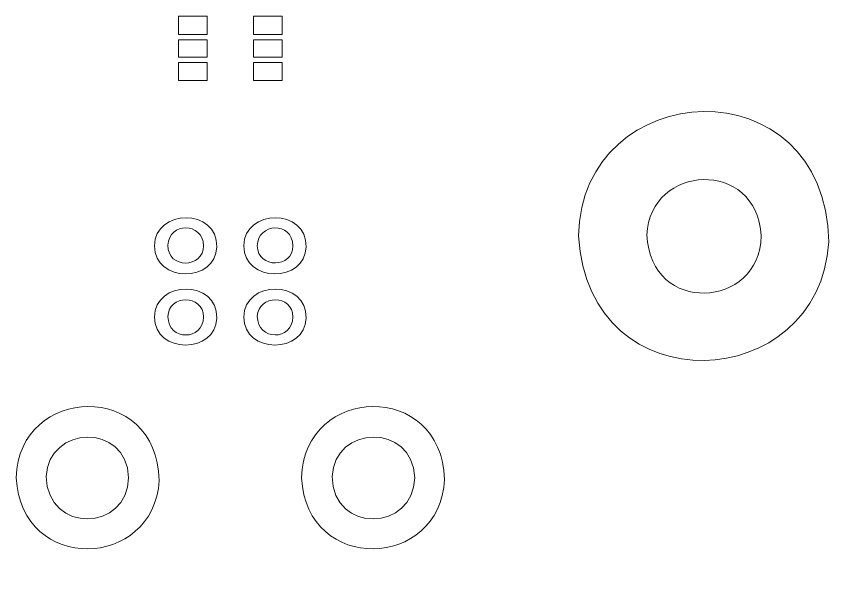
# Model space of a CAD drawing. Header units: inches. Extents: x 1.67 to 6.85, y 3.98 to 6.99.
# Drawn here: x 5.832 to 6.727, y 3.978 to 4.593 of the extents above; entities that cross this region are included whole.
import ezdxf

# ---------------------------------------------------------------- set-up
doc = ezdxf.new("R2010")
doc.units = ezdxf.units.IN
doc.header["$MEASUREMENT"] = 0
doc.layers.add('EBENE_1', color=7, linetype='Continuous')

# ---------------------------------------------------------------- blocks, each defined once
blk = doc.blocks.new('block 38')
at = {"layer": 'EBENE_1', "color": 7, "lineweight": 9, "true_color": 0xffffff}
blk.add_open_spline([(5.83198, 4.08518), (5.83468, 4.1877), (5.98736, 4.19252), (5.98946, 4.08215), (5.98353, 3.98365), (5.83753, 3.97874), (5.83198, 4.08518)], degree=3, knots=[0, 0, 0, 0, 1, 1, 1, 2, 2, 2, 2], dxfattribs=at)
blk = doc.blocks.new('block 39')
at = {"layer": 'EBENE_1', "color": 7, "lineweight": 9, "true_color": 0xffffff}
blk.add_open_spline([(5.95575, 4.08518), (5.95482, 4.02585), (5.86649, 4.0229), (5.86493, 4.08664), (5.86754, 4.14241), (5.9532, 4.14659), (5.95575, 4.08518)], degree=3, knots=[0, 0, 0, 0, 1, 1, 1, 2, 2, 2, 2], dxfattribs=at)
blk = doc.blocks.new('block 40')
at = {"layer": 'EBENE_1', "color": 7, "lineweight": 9, "true_color": 0xffffff}
blk.add_open_spline([(5.98442, 4.26206), (5.98416, 4.30298), (6.05401, 4.30383), (6.05292, 4.26088), (6.05199, 4.22139), (5.98438, 4.22095), (5.98442, 4.26206)], degree=3, knots=[0, 0, 0, 0, 1, 1, 1, 2, 2, 2, 2], dxfattribs=at)
blk = doc.blocks.new('block 41')
at = {"layer": 'EBENE_1', "color": 7, "lineweight": 9, "true_color": 0xffffff}
blk.add_open_spline([(6.03827, 4.26205), (6.0382, 4.23628), (5.999, 4.23499), (5.9991, 4.26256), (5.99917, 4.28695), (6.03827, 4.28747), (6.03827, 4.26205)], degree=3, knots=[0, 0, 0, 0, 1, 1, 1, 2, 2, 2, 2], dxfattribs=at)
blk = doc.blocks.new('block 42')
at = {"layer": 'EBENE_1', "color": 7, "lineweight": 9, "true_color": 0xffffff}
blk.add_open_spline([(6.08279, 4.26206), (6.08252, 4.30298), (6.15238, 4.30383), (6.15129, 4.26088), (6.15036, 4.22139), (6.08275, 4.22095), (6.08279, 4.26206)], degree=3, knots=[0, 0, 0, 0, 1, 1, 1, 2, 2, 2, 2], dxfattribs=at)
blk = doc.blocks.new('block 43')
at = {"layer": 'EBENE_1', "color": 7, "lineweight": 9, "true_color": 0xffffff}
blk.add_open_spline([(6.13664, 4.26205), (6.13659, 4.23569), (6.09739, 4.23564), (6.09748, 4.26294), (6.09852, 4.28667), (6.13669, 4.2875), (6.13664, 4.26205)], degree=3, knots=[0, 0, 0, 0, 1, 1, 1, 2, 2, 2, 2], dxfattribs=at)
blk = doc.blocks.new('block 44')
at = {"layer": 'EBENE_1', "color": 7, "lineweight": 9, "true_color": 0xffffff}
blk.add_open_spline([(6.14621, 4.08518), (6.14902, 4.18743), (6.30036, 4.19244), (6.30372, 4.08327), (6.29893, 3.98371), (6.15175, 3.97828), (6.14621, 4.08518)], degree=3, knots=[0, 0, 0, 0, 1, 1, 1, 2, 2, 2, 2], dxfattribs=at)
blk = doc.blocks.new('block 45')
at = {"layer": 'EBENE_1', "color": 7, "lineweight": 9, "true_color": 0xffffff}
blk.add_open_spline([(6.27083, 4.08518), (6.26988, 4.02624), (6.18107, 4.02235), (6.18, 4.08664), (6.18218, 4.14262), (6.26839, 4.14651), (6.27083, 4.08518)], degree=3, knots=[0, 0, 0, 0, 1, 1, 1, 2, 2, 2, 2], dxfattribs=at)
blk = doc.blocks.new('block 46')
at = {"layer": 'EBENE_1', "color": 7, "lineweight": 9, "true_color": 0xffffff}
blk.add_open_spline([(5.98442, 4.34048), (5.98416, 4.38141), (6.05401, 4.38225), (6.05292, 4.3393), (6.05199, 4.29982), (5.98438, 4.29937), (5.98442, 4.34048)], degree=3, knots=[0, 0, 0, 0, 1, 1, 1, 2, 2, 2, 2], dxfattribs=at)
blk = doc.blocks.new('block 47')
at = {"layer": 'EBENE_1', "color": 7, "lineweight": 9, "true_color": 0xffffff}
blk.add_open_spline([(6.03827, 4.34048), (6.03842, 4.31553), (5.99848, 4.31451), (5.99911, 4.34124), (5.99988, 4.3664), (6.03774, 4.36701), (6.03827, 4.34048)], degree=3, knots=[0, 0, 0, 0, 1, 1, 1, 2, 2, 2, 2], dxfattribs=at)
blk = doc.blocks.new('block 48')
at = {"layer": 'EBENE_1', "color": 7, "lineweight": 9, "true_color": 0xffffff}
blk.add_open_spline([(6.08279, 4.34048), (6.08252, 4.38141), (6.15238, 4.38225), (6.15129, 4.3393), (6.15036, 4.29982), (6.08275, 4.29937), (6.08279, 4.34048)], degree=3, knots=[0, 0, 0, 0, 1, 1, 1, 2, 2, 2, 2], dxfattribs=at)
blk = doc.blocks.new('block 49')
at = {"layer": 'EBENE_1', "color": 7, "lineweight": 9, "true_color": 0xffffff}
blk.add_open_spline([(6.13664, 4.34048), (6.1371, 4.31564), (6.09791, 4.31502), (6.09746, 4.34048), (6.09788, 4.36569), (6.13605, 4.3678), (6.13664, 4.34048)], degree=3, knots=[0, 0, 0, 0, 1, 1, 1, 2, 2, 2, 2], dxfattribs=at)
blk = doc.blocks.new('block 50')
at = {"layer": 'EBENE_1', "color": 7, "lineweight": 9, "true_color": 0xffffff}
blk.add_open_spline([(6.45141, 4.35133), (6.45431, 4.52789), (6.72355, 4.54225), (6.72693, 4.34476), (6.71688, 4.17682), (6.46244, 4.16245), (6.45141, 4.35133)], degree=3, knots=[0, 0, 0, 0, 1, 1, 1, 2, 2, 2, 2], dxfattribs=at)
blk = doc.blocks.new('block 51')
at = {"layer": 'EBENE_1', "color": 7, "lineweight": 9, "true_color": 0xffffff}
blk.add_open_spline([(6.65257, 4.35133), (6.65124, 4.27076), (6.52991, 4.26375), (6.52673, 4.35253), (6.52965, 4.43036), (6.64768, 4.43741), (6.65257, 4.35133)], degree=3, knots=[0, 0, 0, 0, 1, 1, 1, 2, 2, 2, 2], dxfattribs=at)
blk = doc.blocks.new('block 199')
at = {"layer": 'EBENE_1', "color": 7, "lineweight": 9, "true_color": 0xffffff}
blk.add_lwpolyline([(6.01078, 4.56742), (6.01078, 4.54823), (6.04245, 4.54823), (6.04245, 4.56742), (6.01078, 4.56742)], dxfattribs=at)
blk = doc.blocks.new('block 200')
at = {"layer": 'EBENE_1', "color": 7, "lineweight": 9, "true_color": 0xffffff}
blk.add_lwpolyline([(6.0933, 4.59328), (6.0933, 4.57326), (6.12497, 4.57326), (6.12497, 4.59328), (6.0933, 4.59328)], dxfattribs=at)
blk = doc.blocks.new('block 201')
at = {"layer": 'EBENE_1', "color": 7, "lineweight": 9, "true_color": 0xffffff}
blk.add_lwpolyline([(6.0933, 4.54239), (6.0933, 4.52237), (6.12497, 4.52237), (6.12497, 4.54239), (6.0933, 4.54239)], dxfattribs=at)
blk = doc.blocks.new('block 202')
at = {"layer": 'EBENE_1', "color": 7, "lineweight": 9, "true_color": 0xffffff}
blk.add_lwpolyline([(6.0933, 4.56742), (6.0933, 4.54823), (6.12497, 4.54823), (6.12497, 4.56742), (6.0933, 4.56742)], dxfattribs=at)
blk = doc.blocks.new('block 203')
at = {"layer": 'EBENE_1', "color": 7, "lineweight": 9, "true_color": 0xffffff}
blk.add_lwpolyline([(6.01078, 4.59328), (6.01078, 4.57326), (6.04245, 4.57326), (6.04245, 4.59328), (6.01078, 4.59328)], dxfattribs=at)
blk = doc.blocks.new('block 204')
at = {"layer": 'EBENE_1', "color": 7, "lineweight": 9, "true_color": 0xffffff}
blk.add_lwpolyline([(6.01078, 4.54239), (6.01078, 4.52237), (6.04245, 4.52237), (6.04245, 4.54239), (6.01078, 4.54239)], dxfattribs=at)

msp = doc.modelspace()

# ---------------------------------------------------------------- block references
at = {"layer": 'EBENE_1'}
for name in ['block 203', 'block 200', 'block 199', 'block 202', 'block 204', 'block 201', 'block 50', 'block 51', 'block 46', 'block 48', 'block 49', 'block 47', 'block 40', 'block 42', 'block 41', 'block 43', 'block 38', 'block 44', 'block 39', 'block 45']:
    msp.add_blockref(name, (0, 0), dxfattribs=at)

doc.saveas('drawing.dxf')
